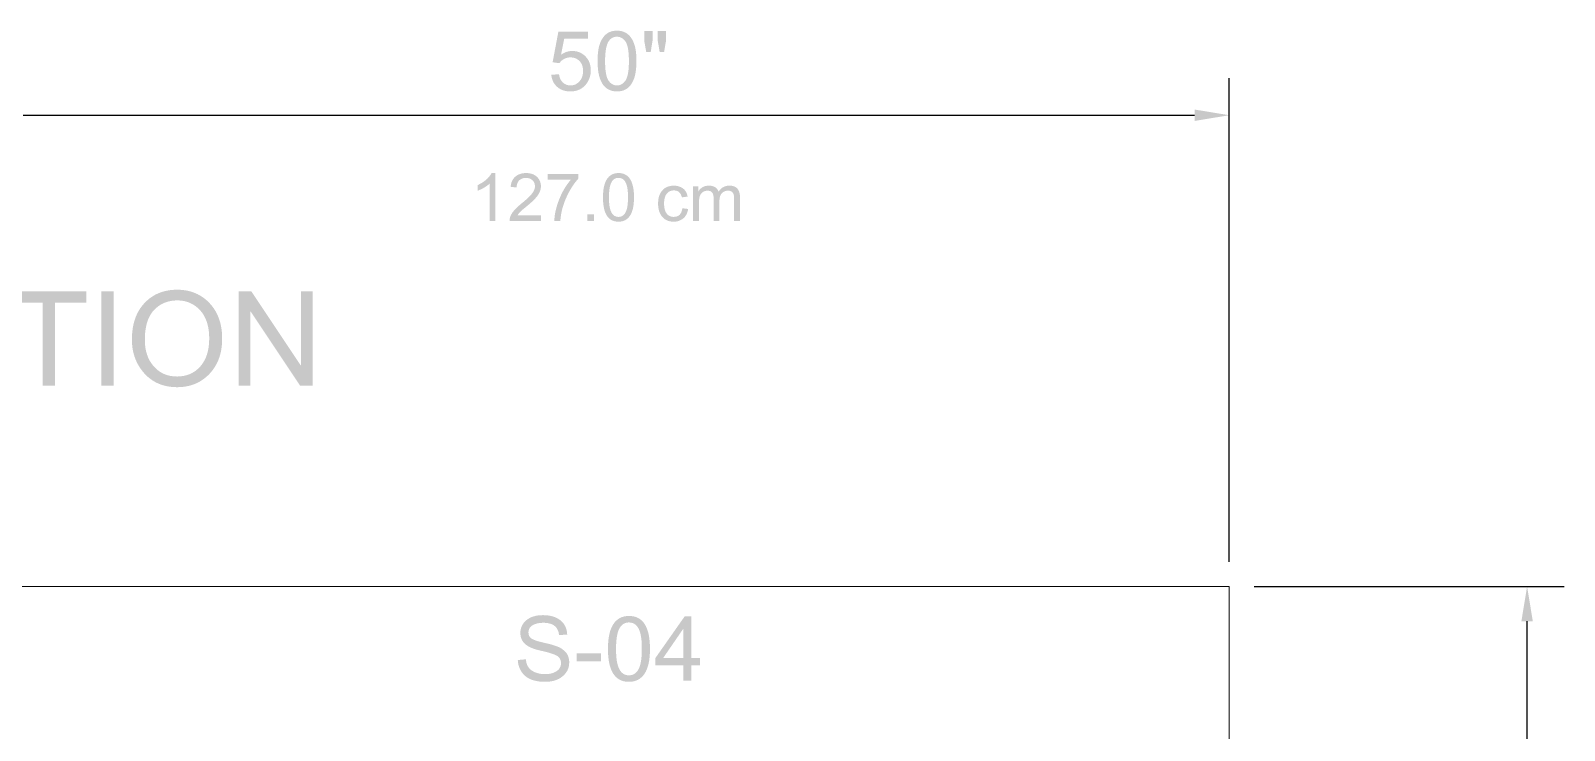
# Model space of a CAD drawing. Header units: inches. Extents: x 0 to 700, y 0 to 895.
# Drawn here: x 421.7 to 483.5, y 420.2 to 448.4 of the extents above; entities that cross this region are included whole.
import ezdxf

# ---------------------------------------------------------------- set-up
doc = ezdxf.new("R2010")
doc.units = ezdxf.units.IN
doc.header["$MEASUREMENT"] = 0
for name, color, linetype, lineweight in [('A-ANNO-TEXT', 7, 'Continuous', 13), ('A-DIMS-IMP', 7, 'Continuous', 13), ('A-DIMS-MET', 7, 'Continuous', 13), ('A-ELEV-LINE', 7, 'Continuous', 13)]:
    doc.layers.add(name, color=color, linetype=linetype, lineweight=lineweight)

msp = doc.modelspace()

# ---------------------------------------------------------------- hatches: boundary and pattern name
at = {"layer": 'A-ANNO-TEXT'}
h = msp.add_hatch(color=7, dxfattribs=at)
h.paths.add_polyline_path([(359.92, 434.1), (359.404, 434.1), (357.419, 437.083), (357.408, 437.083), (357.408, 434.1), (356.931, 434.1), (356.931, 437.9), (357.445, 437.9), (359.43, 434.917), (359.44, 434.917), (359.44, 437.9), (359.92, 437.9), (359.92, 434.1)])
h.paths.add_polyline_path([(362.416, 437.965), (362.515, 437.963), (362.611, 437.956), (362.705, 437.946), (362.797, 437.931), (362.887, 437.912), (362.974, 437.889), (363.059, 437.861), (363.142, 437.829), (363.222, 437.793), (363.301, 437.753), (363.377, 437.709), (363.45, 437.66), (363.522, 437.607), (363.591, 437.55), (363.658, 437.489), (363.723, 437.423), (363.784, 437.354), (363.842, 437.282), (363.895, 437.208), (363.945, 437.131), (363.99, 437.051), (364.032, 436.968), (364.07, 436.883), (364.104, 436.795), (364.133, 436.705), (364.159, 436.611), (364.181, 436.515), (364.199, 436.417), (364.213, 436.315), (364.223, 436.211), (364.229, 436.104), (364.231, 435.995), (364.229, 435.886), (364.223, 435.779), (364.213, 435.676), (364.199, 435.574), (364.181, 435.476), (364.159, 435.381), (364.133, 435.288), (364.103, 435.197), (364.069, 435.11), (364.031, 435.025), (363.989, 434.943), (363.943, 434.864), (363.894, 434.787), (363.84, 434.713), (363.782, 434.642), (363.72, 434.573), (363.655, 434.508), (363.588, 434.447), (363.519, 434.39), (363.447, 434.338), (363.373, 434.289), (363.297, 434.245), (363.219, 434.205), (363.139, 434.17), (363.056, 434.138), (362.971, 434.111), (362.884, 434.088), (362.795, 434.069), (362.704, 434.054), (362.61, 434.044), (362.514, 434.037), (362.416, 434.035), (362.315, 434.037), (362.216, 434.044), (362.119, 434.055), (362.025, 434.07), (361.934, 434.09), (361.845, 434.114), (361.759, 434.142), (361.675, 434.175), (361.593, 434.212), (361.515, 434.253), (361.438, 434.299), (361.364, 434.349), (361.293, 434.403), (361.224, 434.462), (361.158, 434.525), (361.094, 434.592), (361.034, 434.663), (360.977, 434.736), (360.924, 434.81), (360.875, 434.887), (360.83, 434.965), (360.789, 435.045), (360.752, 435.127), (360.719, 435.211), (360.69, 435.297), (360.664, 435.385), (360.643, 435.475), (360.625, 435.567), (360.612, 435.661), (360.602, 435.756), (360.596, 435.854), (360.594, 435.953), (360.596, 436.069), (360.602, 436.181), (360.612, 436.29), (360.626, 436.396), (360.643, 436.499), (360.665, 436.599), (360.691, 436.696), (360.721, 436.79), (360.754, 436.88), (360.792, 436.968), (360.833, 437.052), (360.879, 437.133), (360.928, 437.211), (360.982, 437.286), (361.039, 437.358), (361.101, 437.427), (361.165, 437.492), (361.232, 437.553), (361.301, 437.61), (361.373, 437.662), (361.447, 437.711), (361.523, 437.755), (361.602, 437.795), (361.683, 437.83), (361.766, 437.862), (361.852, 437.889), (361.94, 437.912), (362.031, 437.931), (362.124, 437.946), (362.219, 437.956), (362.316, 437.963), (362.416, 437.965)])
h.paths.add_polyline_path([(362.411, 434.465), (362.552, 434.472), (362.686, 434.491), (362.814, 434.522), (362.934, 434.567), (363.048, 434.623), (363.155, 434.693), (363.255, 434.775), (363.348, 434.87), (363.432, 434.976), (363.505, 435.092), (363.567, 435.218), (363.618, 435.353), (363.658, 435.499), (363.686, 435.654), (363.703, 435.82), (363.71, 435.995), (363.704, 436.175), (363.687, 436.344), (363.658, 436.503), (363.618, 436.651), (363.566, 436.788), (363.503, 436.914), (363.429, 437.03), (363.343, 437.135), (363.248, 437.229), (363.148, 437.31), (363.041, 437.379), (362.929, 437.435), (362.811, 437.478), (362.687, 437.51), (362.557, 437.528), (362.421, 437.535), (362.282, 437.528), (362.149, 437.51), (362.022, 437.479), (361.902, 437.437), (361.788, 437.382), (361.68, 437.314), (361.578, 437.235), (361.483, 437.143), (361.438, 437.093), (361.397, 437.039), (361.358, 436.982), (361.322, 436.921), (361.289, 436.858), (361.259, 436.791), (361.231, 436.721), (361.207, 436.647), (361.185, 436.571), (361.167, 436.491), (361.151, 436.408), (361.138, 436.321), (361.128, 436.232), (361.121, 436.139), (361.116, 436.042), (361.115, 435.943), (361.121, 435.782), (361.137, 435.628), (361.166, 435.483), (361.205, 435.345), (361.256, 435.215), (361.318, 435.094), (361.391, 434.98), (361.475, 434.874), (361.569, 434.778), (361.669, 434.695), (361.776, 434.625), (361.889, 434.568), (362.01, 434.523), (362.137, 434.491), (362.27, 434.472), (362.411, 434.465)])
h.paths.add_polyline_path([(368.248, 434.1), (367.616, 434.1), (367.547, 434.209), (367.481, 434.313), (367.418, 434.412), (367.359, 434.505), (367.303, 434.593), (367.251, 434.675), (367.202, 434.752), (367.156, 434.824), (367.113, 434.89), (367.074, 434.951), (367.039, 435.006), (367.006, 435.056), (366.977, 435.101), (366.952, 435.14), (366.93, 435.173), (366.911, 435.202), (366.841, 435.3), (366.77, 435.392), (366.697, 435.476), (366.622, 435.553), (366.547, 435.619), (366.475, 435.672), (366.405, 435.712), (366.337, 435.738), (366.265, 435.755), (366.181, 435.767), (366.088, 435.775), (365.983, 435.777), (365.402, 435.777), (365.402, 434.1), (364.899, 434.1), (364.899, 437.9), (366.582, 437.9), (366.747, 437.897), (366.899, 437.889), (367.036, 437.875), (367.16, 437.856), (367.273, 437.828), (367.379, 437.788), (367.478, 437.735), (367.569, 437.671), (367.652, 437.595), (367.725, 437.511), (367.788, 437.417), (367.84, 437.314), (367.882, 437.205), (367.911, 437.093), (367.929, 436.978), (367.935, 436.861), (367.93, 436.756), (367.918, 436.656), (367.896, 436.562), (367.867, 436.472), (367.828, 436.389), (367.782, 436.31), (367.726, 436.237), (367.663, 436.168), (367.591, 436.106), (367.511, 436.05), (367.423, 435.999), (367.328, 435.955), (367.225, 435.916), (367.114, 435.884), (366.996, 435.857), (366.869, 435.837), (366.869, 435.826), (366.964, 435.779), (367.057, 435.72), (367.149, 435.65), (367.239, 435.569), (367.327, 435.477), (367.415, 435.374), (367.5, 435.26), (367.585, 435.134), (368.248, 434.1)])
h.paths.add_polyline_path([(365.402, 436.228), (366.481, 436.228), (366.56, 436.229), (366.635, 436.232), (366.706, 436.236), (366.773, 436.242), (366.836, 436.25), (366.894, 436.259), (366.948, 436.271), (366.998, 436.284), (367.044, 436.299), (367.088, 436.318), (367.13, 436.34), (367.169, 436.366), (367.206, 436.395), (367.24, 436.426), (367.273, 436.462), (367.302, 436.5), (367.352, 436.583), (367.388, 436.671), (367.409, 436.763), (367.416, 436.861), (367.413, 436.924), (367.404, 436.985), (367.39, 437.044), (367.369, 437.1), (367.342, 437.154), (367.31, 437.206), (367.271, 437.255), (367.227, 437.301), (367.176, 437.344), (367.117, 437.381), (367.051, 437.412), (366.976, 437.437), (366.894, 437.457), (366.805, 437.471), (366.707, 437.48), (366.602, 437.483), (365.402, 437.483), (365.402, 436.228)])
h.paths.add_polyline_path([(371.434, 437.449), (370.177, 437.449), (370.177, 434.1), (369.671, 434.1), (369.671, 437.449), (368.425, 437.449), (368.425, 437.9), (371.434, 437.9), (371.434, 437.449)])
h.paths.add_polyline_path([(374.959, 434.1), (374.454, 434.1), (374.454, 435.889), (372.479, 435.889), (372.479, 434.1), (371.976, 434.1), (371.976, 437.9), (372.479, 437.9), (372.479, 436.34), (374.454, 436.34), (374.454, 437.9), (374.959, 437.9), (374.959, 434.1)])
h.paths.add_polyline_path([(377.852, 434.1), (377.347, 434.1), (377.347, 437.9), (377.852, 437.9), (377.852, 434.1)])
h.paths.add_polyline_path([(381.743, 434.1), (381.227, 434.1), (379.241, 437.083), (379.231, 437.083), (379.231, 434.1), (378.754, 434.1), (378.754, 437.9), (379.267, 437.9), (381.253, 434.917), (381.263, 434.917), (381.263, 437.9), (381.743, 437.9), (381.743, 434.1)])
h.paths.add_polyline_path([(385.294, 437.449), (384.037, 437.449), (384.037, 434.1), (383.531, 434.1), (383.531, 437.449), (382.285, 437.449), (382.285, 437.9), (385.294, 437.9), (385.294, 437.449)])
h.paths.add_polyline_path([(388.669, 434.1), (385.83, 434.1), (385.83, 437.9), (388.581, 437.9), (388.581, 437.449), (386.333, 437.449), (386.333, 436.288), (388.436, 436.288), (388.436, 435.837), (386.333, 435.837), (386.333, 434.551), (388.669, 434.551), (388.669, 434.1)])
h.paths.add_polyline_path([(392.725, 434.1), (392.093, 434.1), (392.024, 434.209), (391.958, 434.313), (391.895, 434.412), (391.836, 434.505), (391.78, 434.593), (391.728, 434.675), (391.679, 434.752), (391.633, 434.824), (391.59, 434.89), (391.551, 434.951), (391.516, 435.006), (391.484, 435.056), (391.455, 435.101), (391.429, 435.14), (391.407, 435.173), (391.388, 435.202), (391.318, 435.3), (391.247, 435.392), (391.174, 435.476), (391.099, 435.553), (391.024, 435.619), (390.952, 435.672), (390.882, 435.712), (390.814, 435.738), (390.742, 435.755), (390.659, 435.767), (390.565, 435.775), (390.46, 435.777), (389.879, 435.777), (389.879, 434.1), (389.376, 434.1), (389.376, 437.9), (391.059, 437.9), (391.224, 437.897), (391.376, 437.889), (391.513, 437.875), (391.637, 437.856), (391.75, 437.828), (391.856, 437.788), (391.955, 437.735), (392.046, 437.671), (392.129, 437.595), (392.202, 437.511), (392.265, 437.417), (392.317, 437.314), (392.359, 437.205), (392.388, 437.093), (392.406, 436.978), (392.412, 436.861), (392.408, 436.756), (392.395, 436.656), (392.374, 436.562), (392.344, 436.472), (392.305, 436.389), (392.259, 436.31), (392.203, 436.237), (392.14, 436.168), (392.068, 436.106), (391.988, 436.05), (391.901, 435.999), (391.805, 435.955), (391.702, 435.916), (391.591, 435.884), (391.473, 435.857), (391.346, 435.837), (391.346, 435.826), (391.441, 435.779), (391.534, 435.72), (391.626, 435.65), (391.716, 435.569), (391.805, 435.477), (391.892, 435.374), (391.978, 435.26), (392.062, 435.134), (392.725, 434.1)])
h.paths.add_polyline_path([(389.879, 436.228), (390.958, 436.228), (391.037, 436.229), (391.112, 436.232), (391.183, 436.236), (391.25, 436.242), (391.313, 436.25), (391.371, 436.259), (391.425, 436.271), (391.475, 436.284), (391.521, 436.299), (391.565, 436.318), (391.607, 436.34), (391.646, 436.366), (391.683, 436.395), (391.718, 436.426), (391.75, 436.462), (391.779, 436.5), (391.829, 436.583), (391.865, 436.671), (391.886, 436.763), (391.893, 436.861), (391.89, 436.924), (391.882, 436.985), (391.867, 437.044), (391.846, 437.1), (391.819, 437.154), (391.787, 437.206), (391.749, 437.255), (391.704, 437.301), (391.653, 437.344), (391.594, 437.381), (391.528, 437.412), (391.453, 437.437), (391.371, 437.457), (391.282, 437.471), (391.184, 437.48), (391.079, 437.483), (389.879, 437.483), (389.879, 436.228)])
h.paths.add_polyline_path([(393.778, 434.1), (393.272, 434.1), (393.272, 437.9), (393.778, 437.9), (393.778, 434.1)])
h.paths.add_polyline_path([(396.331, 437.965), (396.43, 437.963), (396.526, 437.956), (396.62, 437.946), (396.712, 437.931), (396.802, 437.912), (396.889, 437.889), (396.974, 437.861), (397.057, 437.829), (397.137, 437.793), (397.216, 437.753), (397.292, 437.709), (397.365, 437.66), (397.437, 437.607), (397.506, 437.55), (397.573, 437.489), (397.637, 437.423), (397.699, 437.354), (397.757, 437.282), (397.81, 437.208), (397.86, 437.131), (397.905, 437.051), (397.947, 436.968), (397.985, 436.883), (398.018, 436.795), (398.048, 436.705), (398.074, 436.611), (398.096, 436.515), (398.114, 436.417), (398.128, 436.315), (398.138, 436.211), (398.144, 436.104), (398.145, 435.995), (398.144, 435.886), (398.138, 435.779), (398.128, 435.676), (398.114, 435.574), (398.096, 435.476), (398.074, 435.381), (398.048, 435.288), (398.018, 435.197), (397.984, 435.11), (397.946, 435.025), (397.904, 434.943), (397.858, 434.864), (397.808, 434.787), (397.755, 434.713), (397.697, 434.642), (397.635, 434.573), (397.57, 434.508), (397.503, 434.447), (397.433, 434.39), (397.362, 434.338), (397.288, 434.289), (397.212, 434.245), (397.134, 434.205), (397.054, 434.17), (396.971, 434.138), (396.886, 434.111), (396.799, 434.088), (396.71, 434.069), (396.619, 434.054), (396.525, 434.044), (396.429, 434.037), (396.331, 434.035), (396.23, 434.037), (396.131, 434.044), (396.034, 434.055), (395.94, 434.07), (395.849, 434.09), (395.76, 434.114), (395.674, 434.142), (395.59, 434.175), (395.508, 434.212), (395.429, 434.253), (395.353, 434.299), (395.279, 434.349), (395.208, 434.403), (395.139, 434.462), (395.073, 434.525), (395.009, 434.592), (394.948, 434.663), (394.892, 434.736), (394.839, 434.81), (394.79, 434.887), (394.745, 434.965), (394.704, 435.045), (394.667, 435.127), (394.634, 435.211), (394.605, 435.297), (394.579, 435.385), (394.558, 435.475), (394.54, 435.567), (394.526, 435.661), (394.517, 435.756), (394.511, 435.854), (394.509, 435.953), (394.511, 436.069), (394.517, 436.181), (394.527, 436.29), (394.54, 436.396), (394.558, 436.499), (394.58, 436.599), (394.606, 436.696), (394.635, 436.79), (394.669, 436.88), (394.707, 436.968), (394.748, 437.052), (394.794, 437.133), (394.843, 437.211), (394.897, 437.286), (394.954, 437.358), (395.016, 437.427), (395.08, 437.492), (395.147, 437.553), (395.216, 437.61), (395.288, 437.662), (395.362, 437.711), (395.438, 437.755), (395.517, 437.795), (395.598, 437.83), (395.681, 437.862), (395.767, 437.889), (395.855, 437.912), (395.946, 437.931), (396.038, 437.946), (396.134, 437.956), (396.231, 437.963), (396.331, 437.965)])
h.paths.add_polyline_path([(396.326, 434.465), (396.467, 434.472), (396.601, 434.491), (396.729, 434.522), (396.849, 434.567), (396.963, 434.623), (397.07, 434.693), (397.17, 434.775), (397.263, 434.87), (397.347, 434.976), (397.42, 435.092), (397.482, 435.218), (397.533, 435.353), (397.572, 435.499), (397.601, 435.654), (397.618, 435.82), (397.624, 435.995), (397.619, 436.175), (397.602, 436.344), (397.573, 436.503), (397.533, 436.651), (397.481, 436.788), (397.418, 436.914), (397.344, 437.03), (397.258, 437.135), (397.163, 437.229), (397.063, 437.31), (396.956, 437.379), (396.844, 437.435), (396.726, 437.478), (396.602, 437.51), (396.472, 437.528), (396.336, 437.535), (396.197, 437.528), (396.064, 437.51), (395.937, 437.479), (395.817, 437.437), (395.702, 437.382), (395.595, 437.314), (395.493, 437.235), (395.398, 437.143), (395.353, 437.093), (395.312, 437.039), (395.273, 436.982), (395.237, 436.921), (395.204, 436.858), (395.174, 436.791), (395.146, 436.721), (395.122, 436.647), (395.1, 436.571), (395.082, 436.491), (395.066, 436.408), (395.053, 436.321), (395.043, 436.232), (395.036, 436.139), (395.031, 436.042), (395.03, 435.943), (395.035, 435.782), (395.052, 435.628), (395.08, 435.483), (395.12, 435.345), (395.171, 435.215), (395.232, 435.094), (395.306, 434.98), (395.39, 434.874), (395.484, 434.778), (395.584, 434.695), (395.691, 434.625), (395.804, 434.568), (395.925, 434.523), (396.052, 434.491), (396.185, 434.472), (396.326, 434.465)])
h.paths.add_polyline_path([(402.163, 434.1), (401.531, 434.1), (401.461, 434.209), (401.396, 434.313), (401.333, 434.412), (401.274, 434.505), (401.218, 434.593), (401.166, 434.675), (401.116, 434.752), (401.071, 434.824), (401.028, 434.89), (400.989, 434.951), (400.954, 435.006), (400.921, 435.056), (400.892, 435.101), (400.867, 435.14), (400.845, 435.173), (400.826, 435.202), (400.756, 435.3), (400.685, 435.392), (400.612, 435.476), (400.537, 435.553), (400.462, 435.619), (400.39, 435.672), (400.319, 435.712), (400.252, 435.738), (400.179, 435.755), (400.096, 435.767), (400.002, 435.775), (399.898, 435.777), (399.317, 435.777), (399.317, 434.1), (398.814, 434.1), (398.814, 437.9), (400.497, 437.9), (400.662, 437.897), (400.813, 437.889), (400.951, 437.875), (401.075, 437.856), (401.188, 437.828), (401.294, 437.788), (401.392, 437.735), (401.484, 437.671), (401.567, 437.595), (401.64, 437.511), (401.703, 437.417), (401.755, 437.314), (401.796, 437.205), (401.826, 437.093), (401.844, 436.978), (401.85, 436.861), (401.845, 436.756), (401.833, 436.656), (401.811, 436.562), (401.782, 436.472), (401.743, 436.389), (401.696, 436.31), (401.641, 436.237), (401.577, 436.168), (401.505, 436.106), (401.426, 436.05), (401.338, 435.999), (401.243, 435.955), (401.14, 435.916), (401.029, 435.884), (400.911, 435.857), (400.784, 435.837), (400.784, 435.826), (400.879, 435.779), (400.972, 435.72), (401.063, 435.65), (401.154, 435.569), (401.242, 435.477), (401.33, 435.374), (401.415, 435.26), (401.5, 435.134), (402.163, 434.1)])
h.paths.add_polyline_path([(399.317, 436.228), (400.395, 436.228), (400.475, 436.229), (400.55, 436.232), (400.621, 436.236), (400.688, 436.242), (400.751, 436.25), (400.809, 436.259), (400.863, 436.271), (400.913, 436.284), (400.959, 436.299), (401.003, 436.318), (401.045, 436.34), (401.084, 436.366), (401.121, 436.395), (401.155, 436.426), (401.187, 436.462), (401.217, 436.5), (401.267, 436.583), (401.303, 436.671), (401.324, 436.763), (401.331, 436.861), (401.328, 436.924), (401.319, 436.985), (401.305, 437.044), (401.284, 437.1), (401.257, 437.154), (401.225, 437.206), (401.186, 437.255), (401.142, 437.301), (401.091, 437.344), (401.032, 437.381), (400.965, 437.412), (400.891, 437.437), (400.809, 437.457), (400.72, 437.471), (400.622, 437.48), (400.517, 437.483), (399.317, 437.483), (399.317, 436.228)])
h.paths.add_polyline_path([(406.956, 434.1), (404.118, 434.1), (404.118, 437.9), (406.868, 437.9), (406.868, 437.449), (404.621, 437.449), (404.621, 436.288), (406.723, 436.288), (406.723, 435.837), (404.621, 435.837), (404.621, 434.551), (406.956, 434.551), (406.956, 434.1)])
h.paths.add_polyline_path([(410.015, 434.1), (407.638, 434.1), (407.638, 437.9), (408.141, 437.9), (408.141, 434.551), (410.015, 434.551), (410.015, 434.1)])
h.paths.add_polyline_path([(413.449, 434.1), (410.611, 434.1), (410.611, 437.9), (413.361, 437.9), (413.361, 437.449), (411.114, 437.449), (411.114, 436.288), (413.216, 436.288), (413.216, 435.837), (411.114, 435.837), (411.114, 434.551), (413.449, 434.551), (413.449, 434.1)])
h.paths.add_polyline_path([(417.236, 437.9), (415.748, 434.1), (415.235, 434.1), (413.763, 437.9), (414.305, 437.9), (415.292, 435.139), (415.346, 435.002), (415.397, 434.852), (415.445, 434.692), (415.489, 434.52), (415.5, 434.52), (415.541, 434.672), (415.588, 434.826), (415.639, 434.982), (415.697, 435.139), (416.726, 437.9), (417.236, 437.9)])
h.paths.add_polyline_path([(420.818, 434.1), (420.251, 434.1), (419.805, 435.256), (418.219, 435.256), (417.799, 434.1), (417.267, 434.1), (418.727, 437.9), (419.268, 437.9), (420.818, 434.1)])
h.paths.add_polyline_path([(419.652, 435.655), (419.595, 435.805), (419.542, 435.947), (419.491, 436.08), (419.444, 436.206), (419.4, 436.322), (419.359, 436.431), (419.322, 436.531), (419.287, 436.622), (419.256, 436.706), (419.228, 436.781), (419.203, 436.848), (419.181, 436.906), (419.163, 436.956), (419.147, 436.998), (419.135, 437.031), (419.126, 437.056), (419.095, 437.147), (419.063, 437.252), (419.029, 437.37), (418.994, 437.503), (418.981, 437.503), (418.941, 437.315), (418.896, 437.134), (418.844, 436.96), (418.786, 436.793), (418.361, 435.655), (419.652, 435.655)])
h.paths.add_polyline_path([(423.939, 437.449), (422.682, 437.449), (422.682, 434.1), (422.177, 434.1), (422.177, 437.449), (420.93, 437.449), (420.93, 437.9), (423.939, 437.9), (423.939, 437.449)])
h.paths.add_polyline_path([(425.049, 434.1), (424.543, 434.1), (424.543, 437.9), (425.049, 437.9), (425.049, 434.1)])
h.paths.add_polyline_path([(427.602, 437.965), (427.701, 437.963), (427.797, 437.956), (427.891, 437.946), (427.983, 437.931), (428.073, 437.912), (428.16, 437.889), (428.245, 437.861), (428.328, 437.829), (428.408, 437.793), (428.487, 437.753), (428.563, 437.709), (428.636, 437.66), (428.708, 437.607), (428.777, 437.55), (428.844, 437.489), (428.908, 437.423), (428.97, 437.354), (429.027, 437.282), (429.081, 437.208), (429.131, 437.131), (429.176, 437.051), (429.218, 436.968), (429.256, 436.883), (429.289, 436.795), (429.319, 436.705), (429.345, 436.611), (429.367, 436.515), (429.385, 436.417), (429.399, 436.315), (429.409, 436.211), (429.414, 436.104), (429.416, 435.995), (429.414, 435.886), (429.408, 435.779), (429.398, 435.676), (429.385, 435.574), (429.367, 435.476), (429.345, 435.381), (429.319, 435.288), (429.289, 435.197), (429.255, 435.11), (429.217, 435.025), (429.175, 434.943), (429.129, 434.864), (429.079, 434.787), (429.025, 434.713), (428.968, 434.642), (428.906, 434.573), (428.841, 434.508), (428.774, 434.447), (428.704, 434.39), (428.633, 434.338), (428.559, 434.289), (428.483, 434.245), (428.405, 434.205), (428.325, 434.17), (428.242, 434.138), (428.157, 434.111), (428.07, 434.088), (427.981, 434.069), (427.889, 434.054), (427.796, 434.044), (427.7, 434.037), (427.602, 434.035), (427.501, 434.037), (427.402, 434.044), (427.305, 434.055), (427.211, 434.07), (427.12, 434.09), (427.031, 434.114), (426.945, 434.142), (426.861, 434.175), (426.779, 434.212), (426.7, 434.253), (426.624, 434.299), (426.55, 434.349), (426.479, 434.403), (426.41, 434.462), (426.344, 434.525), (426.28, 434.592), (426.219, 434.663), (426.163, 434.736), (426.11, 434.81), (426.061, 434.887), (426.016, 434.965), (425.975, 435.045), (425.938, 435.127), (425.905, 435.211), (425.875, 435.297), (425.85, 435.385), (425.829, 435.475), (425.811, 435.567), (425.797, 435.661), (425.788, 435.756), (425.782, 435.854), (425.78, 435.953), (425.782, 436.069), (425.788, 436.181), (425.798, 436.29), (425.811, 436.396), (425.829, 436.499), (425.851, 436.599), (425.877, 436.696), (425.906, 436.79), (425.94, 436.88), (425.978, 436.968), (426.019, 437.052), (426.065, 437.133), (426.114, 437.211), (426.168, 437.286), (426.225, 437.358), (426.286, 437.427), (426.351, 437.492), (426.418, 437.553), (426.487, 437.61), (426.559, 437.662), (426.633, 437.711), (426.709, 437.755), (426.788, 437.795), (426.869, 437.83), (426.952, 437.862), (427.038, 437.889), (427.126, 437.912), (427.216, 437.931), (427.309, 437.946), (427.405, 437.956), (427.502, 437.963), (427.602, 437.965)])
h.paths.add_polyline_path([(427.597, 434.465), (427.738, 434.472), (427.872, 434.491), (428, 434.522), (428.12, 434.567), (428.234, 434.623), (428.341, 434.693), (428.441, 434.775), (428.534, 434.87), (428.618, 434.976), (428.691, 435.092), (428.753, 435.218), (428.804, 435.353), (428.843, 435.499), (428.872, 435.654), (428.889, 435.82), (428.895, 435.995), (428.89, 436.175), (428.873, 436.344), (428.844, 436.503), (428.804, 436.651), (428.752, 436.788), (428.689, 436.914), (428.615, 437.03), (428.529, 437.135), (428.434, 437.229), (428.334, 437.31), (428.227, 437.379), (428.115, 437.435), (427.997, 437.478), (427.873, 437.51), (427.743, 437.528), (427.607, 437.535), (427.468, 437.528), (427.335, 437.51), (427.208, 437.479), (427.087, 437.437), (426.973, 437.382), (426.866, 437.314), (426.764, 437.235), (426.669, 437.143), (426.624, 437.093), (426.583, 437.039), (426.544, 436.982), (426.508, 436.921), (426.475, 436.858), (426.445, 436.791), (426.417, 436.721), (426.393, 436.647), (426.371, 436.571), (426.353, 436.491), (426.337, 436.408), (426.324, 436.321), (426.314, 436.232), (426.307, 436.139), (426.302, 436.042), (426.301, 435.943), (426.306, 435.782), (426.323, 435.628), (426.351, 435.483), (426.391, 435.345), (426.441, 435.215), (426.503, 435.094), (426.577, 434.98), (426.661, 434.874), (426.754, 434.778), (426.855, 434.695), (426.962, 434.625), (427.075, 434.568), (427.195, 434.523), (427.323, 434.491), (427.456, 434.472), (427.597, 434.465)])
h.paths.add_polyline_path([(433.069, 434.1), (432.553, 434.1), (430.567, 437.083), (430.557, 437.083), (430.557, 434.1), (430.08, 434.1), (430.08, 437.9), (430.593, 437.9), (432.579, 434.917), (432.589, 434.917), (432.589, 437.9), (433.069, 437.9), (433.069, 434.1)])
h = msp.add_hatch(color=7, dxfattribs=at)
h.paths.add_polyline_path([(442.99, 424.037), (442.982, 424.098), (442.971, 424.154), (442.955, 424.206), (442.934, 424.255), (442.91, 424.3), (442.881, 424.34), (442.848, 424.378), (442.811, 424.411), (442.769, 424.44), (442.723, 424.465), (442.673, 424.487), (442.619, 424.504), (442.56, 424.518), (442.497, 424.528), (442.43, 424.534), (442.358, 424.536), (442.293, 424.534), (442.232, 424.53), (442.173, 424.522), (442.117, 424.511), (442.065, 424.497), (442.015, 424.48), (441.969, 424.46), (441.926, 424.436), (441.887, 424.41), (441.853, 424.381), (441.824, 424.349), (441.801, 424.314), (441.782, 424.277), (441.769, 424.237), (441.761, 424.193), (441.759, 424.147), (441.761, 424.107), (441.767, 424.068), (441.777, 424.033), (441.791, 424), (441.809, 423.97), (441.831, 423.943), (441.857, 423.918), (441.887, 423.896), (441.923, 423.876), (441.966, 423.855), (442.017, 423.835), (442.075, 423.814), (442.14, 423.794), (442.213, 423.773), (442.292, 423.753), (442.38, 423.732), (442.534, 423.697), (442.673, 423.661), (442.797, 423.624), (442.906, 423.587), (443.005, 423.545), (443.096, 423.492), (443.179, 423.429), (443.256, 423.355), (443.29, 423.315), (443.319, 423.27), (443.344, 423.223), (443.365, 423.172), (443.381, 423.117), (443.392, 423.06), (443.399, 422.999), (443.401, 422.934), (443.397, 422.852), (443.384, 422.774), (443.364, 422.699), (443.334, 422.627), (443.297, 422.56), (443.251, 422.495), (443.197, 422.435), (443.134, 422.377), (443.065, 422.325), (442.991, 422.28), (442.911, 422.242), (442.827, 422.211), (442.737, 422.187), (442.643, 422.17), (442.543, 422.159), (442.438, 422.156), (442.305, 422.159), (442.181, 422.171), (442.066, 422.19), (441.959, 422.217), (441.861, 422.251), (441.771, 422.293), (441.69, 422.343), (441.618, 422.4), (441.554, 422.464), (441.498, 422.532), (441.45, 422.604), (441.41, 422.682), (441.378, 422.763), (441.354, 422.849), (441.338, 422.94), (441.33, 423.035), (441.656, 423.064), (441.665, 422.988), (441.68, 422.918), (441.701, 422.853), (441.728, 422.794), (441.761, 422.74), (441.8, 422.691), (441.846, 422.647), (441.897, 422.609), (441.953, 422.575), (442.012, 422.546), (442.074, 422.522), (442.138, 422.502), (442.205, 422.486), (442.275, 422.475), (442.348, 422.468), (442.424, 422.466), (442.494, 422.468), (442.562, 422.473), (442.625, 422.483), (442.685, 422.496), (442.742, 422.512), (442.795, 422.533), (442.845, 422.557), (442.891, 422.585), (442.933, 422.616), (442.969, 422.65), (443, 422.686), (443.025, 422.725), (443.044, 422.767), (443.058, 422.811), (443.067, 422.858), (443.07, 422.908), (443.067, 422.959), (443.058, 423.007), (443.043, 423.051), (443.023, 423.092), (442.997, 423.129), (442.965, 423.162), (442.927, 423.192), (442.883, 423.218), (442.833, 423.242), (442.774, 423.267), (442.708, 423.291), (442.634, 423.315), (442.552, 423.339), (442.462, 423.363), (442.364, 423.387), (442.258, 423.41), (442.152, 423.435), (442.054, 423.463), (441.963, 423.492), (441.881, 423.525), (441.805, 423.559), (441.738, 423.596), (441.678, 423.636), (441.626, 423.677), (441.581, 423.722), (441.541, 423.77), (441.508, 423.821), (441.481, 423.875), (441.46, 423.933), (441.445, 423.993), (441.436, 424.057), (441.433, 424.124), (441.436, 424.201), (441.448, 424.274), (441.467, 424.343), (441.494, 424.409), (441.528, 424.472), (441.57, 424.532), (441.62, 424.588), (441.677, 424.64), (441.741, 424.688), (441.811, 424.73), (441.886, 424.765), (441.966, 424.793), (442.052, 424.816), (442.144, 424.832), (442.241, 424.841), (442.344, 424.844), (442.45, 424.841), (442.55, 424.832), (442.645, 424.816), (442.735, 424.794), (442.819, 424.765), (442.898, 424.73), (442.972, 424.689), (443.04, 424.641), (443.102, 424.588), (443.156, 424.529), (443.203, 424.465), (443.242, 424.395), (443.273, 424.321), (443.296, 424.24), (443.312, 424.155), (443.32, 424.064), (442.99, 424.037)])
h.paths.add_polyline_path([(444.682, 422.98), (443.706, 422.98), (443.706, 423.301), (444.682, 423.301), (444.682, 422.98)])
h.paths.add_polyline_path([(445.808, 424.812), (445.911, 424.807), (446.007, 424.792), (446.096, 424.766), (446.179, 424.729), (446.255, 424.683), (446.324, 424.625), (446.387, 424.558), (446.444, 424.48), (446.493, 424.392), (446.536, 424.293), (446.573, 424.184), (446.603, 424.064), (446.626, 423.934), (446.642, 423.794), (446.652, 423.643), (446.656, 423.482), (446.652, 423.32), (446.642, 423.168), (446.625, 423.027), (446.601, 422.896), (446.57, 422.777), (446.532, 422.668), (446.488, 422.57), (446.437, 422.483), (446.379, 422.406), (446.315, 422.34), (446.245, 422.283), (446.17, 422.237), (446.088, 422.202), (446.001, 422.176), (445.907, 422.161), (445.808, 422.156), (445.705, 422.161), (445.61, 422.176), (445.52, 422.202), (445.438, 422.239), (445.362, 422.285), (445.292, 422.342), (445.23, 422.41), (445.173, 422.487), (445.124, 422.575), (445.081, 422.674), (445.044, 422.783), (445.015, 422.902), (444.992, 423.031), (444.975, 423.171), (444.965, 423.322), (444.962, 423.482), (444.965, 423.645), (444.976, 423.797), (444.993, 423.938), (445.017, 424.069), (445.047, 424.188), (445.085, 424.297), (445.13, 424.396), (445.181, 424.483), (445.239, 424.561), (445.302, 424.627), (445.372, 424.684), (445.447, 424.73), (445.528, 424.766), (445.616, 424.792), (445.709, 424.807), (445.808, 424.812)])
h.paths.add_polyline_path([(445.808, 422.418), (445.87, 422.422), (445.929, 422.434), (445.983, 422.453), (446.034, 422.48), (446.08, 422.515), (446.123, 422.558), (446.161, 422.609), (446.196, 422.667), (446.227, 422.735), (446.254, 422.812), (446.276, 422.899), (446.295, 422.996), (446.309, 423.102), (446.319, 423.219), (446.325, 423.346), (446.327, 423.482), (446.327, 423.578), (446.324, 423.669), (446.319, 423.754), (446.313, 423.834), (446.305, 423.909), (446.295, 423.979), (446.283, 424.043), (446.27, 424.102), (446.255, 424.157), (446.237, 424.208), (446.218, 424.255), (446.198, 424.299), (446.175, 424.34), (446.15, 424.376), (446.124, 424.41), (446.096, 424.439), (446.034, 424.488), (445.965, 424.522), (445.888, 424.543), (445.804, 424.55), (445.742, 424.546), (445.684, 424.534), (445.629, 424.514), (445.579, 424.487), (445.533, 424.451), (445.49, 424.407), (445.452, 424.356), (445.418, 424.296), (445.387, 424.228), (445.361, 424.15), (445.339, 424.063), (445.321, 423.966), (445.306, 423.859), (445.296, 423.743), (445.29, 423.618), (445.288, 423.482), (445.289, 423.388), (445.292, 423.298), (445.296, 423.214), (445.303, 423.134), (445.311, 423.06), (445.321, 422.99), (445.333, 422.926), (445.347, 422.867), (445.362, 422.812), (445.38, 422.761), (445.399, 422.713), (445.419, 422.669), (445.442, 422.628), (445.466, 422.592), (445.493, 422.559), (445.521, 422.529), (445.582, 422.48), (445.65, 422.446), (445.725, 422.425), (445.808, 422.418)])
h.paths.add_polyline_path([(448.67, 422.821), (448.319, 422.821), (448.319, 422.2), (448, 422.2), (448, 422.821), (446.874, 422.821), (446.874, 423.115), (448.057, 424.8), (448.319, 424.8), (448.319, 423.115), (448.67, 423.115), (448.67, 422.821)])
h.paths.add_polyline_path([(448, 423.115), (448, 424.289), (447.993, 424.289), (447.186, 423.115), (448, 423.115)])
at = {"layer": 'A-DIMS-IMP'}
h = msp.add_hatch(color=7, dxfattribs=at)
h.paths.add_polyline_path([(442.679, 446.629), (442.989, 446.655), (442.999, 446.6), (443.012, 446.549), (443.027, 446.501), (443.046, 446.457), (443.067, 446.416), (443.091, 446.379), (443.119, 446.345), (443.148, 446.315), (443.214, 446.265), (443.287, 446.23), (443.365, 446.208), (443.45, 446.201), (443.503, 446.204), (443.553, 446.211), (443.601, 446.224), (443.647, 446.241), (443.691, 446.264), (443.733, 446.292), (443.773, 446.324), (443.811, 446.362), (443.845, 446.404), (443.875, 446.449), (443.9, 446.497), (443.921, 446.548), (443.937, 446.603), (443.949, 446.661), (443.956, 446.723), (443.958, 446.787), (443.956, 446.849), (443.949, 446.907), (443.938, 446.962), (443.923, 447.013), (443.903, 447.061), (443.878, 447.106), (443.85, 447.147), (443.816, 447.185), (443.78, 447.219), (443.74, 447.249), (443.698, 447.274), (443.653, 447.295), (443.605, 447.31), (443.555, 447.322), (443.501, 447.329), (443.446, 447.331), (443.376, 447.327), (443.31, 447.315), (443.248, 447.295), (443.189, 447.266), (443.134, 447.232), (443.086, 447.192), (443.044, 447.148), (443.008, 447.098), (442.732, 447.135), (442.964, 448.367), (444.158, 448.367), (444.158, 448.086), (443.2, 448.086), (443.071, 447.441), (443.125, 447.476), (443.18, 447.507), (443.236, 447.532), (443.292, 447.554), (443.349, 447.57), (443.407, 447.582), (443.465, 447.589), (443.524, 447.591), (443.601, 447.588), (443.675, 447.578), (443.746, 447.561), (443.814, 447.537), (443.879, 447.506), (443.94, 447.469), (443.999, 447.425), (444.055, 447.374), (444.105, 447.317), (444.149, 447.257), (444.186, 447.193), (444.217, 447.125), (444.24, 447.053), (444.257, 446.977), (444.267, 446.897), (444.271, 446.814), (444.268, 446.734), (444.259, 446.656), (444.244, 446.582), (444.223, 446.51), (444.196, 446.441), (444.164, 446.375), (444.125, 446.311), (444.081, 446.25), (444.02, 446.182), (443.955, 446.123), (443.884, 446.073), (443.808, 446.032), (443.726, 446), (443.64, 445.977), (443.548, 445.964), (443.45, 445.959), (443.371, 445.962), (443.294, 445.971), (443.222, 445.985), (443.153, 446.005), (443.088, 446.031), (443.027, 446.062), (442.97, 446.099), (442.916, 446.142), (442.867, 446.19), (442.824, 446.242), (442.786, 446.297), (442.753, 446.356), (442.726, 446.418), (442.705, 446.485), (442.69, 446.555), (442.679, 446.629)])
h.paths.add_polyline_path([(444.544, 447.184), (444.545, 447.287), (444.55, 447.386), (444.556, 447.479), (444.566, 447.568), (444.578, 447.651), (444.593, 447.729), (444.611, 447.801), (444.632, 447.869), (444.655, 447.932), (444.681, 447.991), (444.709, 448.047), (444.741, 448.099), (444.774, 448.147), (444.811, 448.191), (444.85, 448.232), (444.892, 448.269), (444.937, 448.302), (444.984, 448.331), (445.034, 448.355), (445.087, 448.375), (445.143, 448.39), (445.201, 448.401), (445.263, 448.408), (445.327, 448.41), (445.42, 448.405), (445.508, 448.39), (445.59, 448.366), (445.665, 448.332), (445.735, 448.289), (445.798, 448.237), (445.855, 448.177), (445.906, 448.108), (445.951, 448.031), (445.991, 447.945), (446.026, 447.852), (446.055, 447.751), (446.068, 447.696), (446.079, 447.637), (446.088, 447.573), (446.096, 447.504), (446.102, 447.431), (446.106, 447.353), (446.108, 447.271), (446.109, 447.184), (446.108, 447.081), (446.104, 446.983), (446.097, 446.89), (446.087, 446.802), (446.075, 446.719), (446.06, 446.642), (446.043, 446.569), (446.022, 446.502), (445.999, 446.439), (445.974, 446.379), (445.945, 446.324), (445.914, 446.272), (445.88, 446.223), (445.844, 446.179), (445.805, 446.138), (445.763, 446.101), (445.718, 446.067), (445.671, 446.039), (445.621, 446.014), (445.567, 445.994), (445.512, 445.979), (445.453, 445.968), (445.391, 445.961), (445.327, 445.959), (445.242, 445.963), (445.162, 445.975), (445.087, 445.994), (445.017, 446.021), (444.951, 446.056), (444.89, 446.099), (444.833, 446.15), (444.781, 446.208), (444.726, 446.289), (444.678, 446.381), (444.637, 446.486), (444.603, 446.602), (444.577, 446.729), (444.559, 446.869), (444.548, 447.02), (444.544, 447.184)])
h.paths.add_polyline_path([(444.847, 447.184), (444.849, 447.042), (444.856, 446.913), (444.866, 446.796), (444.882, 446.691), (444.901, 446.599), (444.925, 446.52), (444.953, 446.452), (444.985, 446.397), (445.021, 446.351), (445.058, 446.311), (445.098, 446.278), (445.14, 446.25), (445.183, 446.229), (445.229, 446.214), (445.277, 446.204), (445.327, 446.201), (445.376, 446.204), (445.424, 446.214), (445.47, 446.229), (445.513, 446.25), (445.555, 446.278), (445.595, 446.312), (445.632, 446.352), (445.668, 446.398), (445.7, 446.453), (445.728, 446.521), (445.752, 446.6), (445.772, 446.692), (445.787, 446.797), (445.798, 446.914), (445.804, 447.042), (445.806, 447.184), (445.804, 447.326), (445.798, 447.455), (445.787, 447.572), (445.772, 447.677), (445.752, 447.769), (445.728, 447.849), (445.7, 447.916), (445.668, 447.971), (445.632, 448.017), (445.595, 448.056), (445.555, 448.09), (445.513, 448.117), (445.468, 448.138), (445.422, 448.154), (445.374, 448.163), (445.323, 448.166), (445.274, 448.163), (445.227, 448.155), (445.183, 448.142), (445.141, 448.123), (445.102, 448.099), (445.065, 448.069), (445.031, 448.034), (444.999, 447.994), (444.963, 447.933), (444.933, 447.861), (444.906, 447.777), (444.885, 447.682), (444.868, 447.575), (444.856, 447.456), (444.849, 447.326), (444.847, 447.184)])
h.paths.add_polyline_path([(446.505, 447.55), (446.423, 448.007), (446.423, 448.4), (446.759, 448.4), (446.759, 448.007), (446.685, 447.55), (446.505, 447.55)])
h.paths.add_polyline_path([(447.047, 447.55), (446.967, 448.007), (446.967, 448.4), (447.303, 448.4), (447.303, 448.007), (447.224, 447.55), (447.047, 447.55)])
at = {"layer": 'A-DIMS-MET'}
h = msp.add_hatch(color=7, dxfattribs=at)
h.paths.add_polyline_path([(440.427, 440.74), (440.191, 440.74), (440.191, 442.242), (440.145, 442.201), (440.095, 442.162), (440.041, 442.124), (439.984, 442.087), (439.923, 442.053), (439.859, 442.019), (439.79, 441.988), (439.718, 441.958), (439.718, 442.186), (439.816, 442.236), (439.905, 442.289), (439.987, 442.345), (440.061, 442.404), (440.126, 442.466), (440.183, 442.531), (440.232, 442.599), (440.273, 442.669), (440.427, 442.669), (440.427, 440.74)])
h.paths.add_polyline_path([(442.267, 440.74), (440.995, 440.74), (441.002, 440.821), (441.023, 440.903), (441.059, 440.986), (441.108, 441.069), (441.14, 441.112), (441.177, 441.157), (441.221, 441.205), (441.271, 441.256), (441.327, 441.309), (441.389, 441.365), (441.457, 441.424), (441.532, 441.485), (441.624, 441.562), (441.712, 441.641), (441.794, 441.722), (441.871, 441.804), (441.906, 441.846), (441.936, 441.888), (441.962, 441.93), (441.983, 441.972), (441.999, 442.014), (442.011, 442.056), (442.018, 442.098), (442.02, 442.14), (442.014, 442.21), (441.995, 442.273), (441.963, 442.33), (441.918, 442.38), (441.863, 442.422), (441.801, 442.452), (441.733, 442.469), (441.658, 442.475), (441.582, 442.469), (441.512, 442.451), (441.449, 442.42), (441.392, 442.378), (441.367, 442.352), (441.345, 442.323), (441.326, 442.291), (441.311, 442.256), (441.299, 442.218), (441.29, 442.177), (441.285, 442.133), (441.283, 442.086), (441.041, 442.114), (441.049, 442.179), (441.061, 442.241), (441.078, 442.298), (441.1, 442.352), (441.126, 442.401), (441.157, 442.447), (441.193, 442.489), (441.233, 442.526), (441.277, 442.56), (441.323, 442.589), (441.373, 442.613), (441.425, 442.633), (441.48, 442.649), (441.538, 442.66), (441.599, 442.667), (441.663, 442.669), (441.732, 442.667), (441.797, 442.659), (441.858, 442.647), (441.915, 442.63), (441.968, 442.608), (442.017, 442.581), (442.062, 442.549), (442.104, 442.513), (442.141, 442.473), (442.173, 442.43), (442.2, 442.386), (442.222, 442.34), (442.239, 442.292), (442.252, 442.241), (442.259, 442.189), (442.261, 442.135), (442.259, 442.089), (442.253, 442.042), (442.243, 441.996), (442.228, 441.949), (442.21, 441.902), (442.187, 441.855), (442.16, 441.808), (442.129, 441.761), (442.091, 441.712), (442.046, 441.658), (441.992, 441.601), (441.93, 441.54), (441.859, 441.474), (441.781, 441.405), (441.694, 441.332), (441.599, 441.255), (441.549, 441.214), (441.503, 441.174), (441.462, 441.136), (441.426, 441.1), (441.393, 441.065), (441.365, 441.031), (441.342, 440.999), (441.322, 440.968), (442.267, 440.968), (442.267, 440.74)])
h.paths.add_polyline_path([(443.775, 442.452), (443.706, 442.372), (443.639, 442.287), (443.574, 442.198), (443.512, 442.105), (443.452, 442.006), (443.394, 441.904), (443.339, 441.796), (443.286, 441.684), (443.237, 441.57), (443.193, 441.454), (443.154, 441.337), (443.121, 441.22), (443.093, 441.101), (443.071, 440.982), (443.054, 440.861), (443.042, 440.74), (442.801, 440.74), (442.806, 440.839), (442.817, 440.941), (442.832, 441.044), (442.854, 441.151), (442.881, 441.259), (442.913, 441.37), (442.951, 441.484), (442.994, 441.6), (443.042, 441.715), (443.093, 441.826), (443.148, 441.933), (443.206, 442.035), (443.267, 442.134), (443.332, 442.229), (443.4, 442.319), (443.472, 442.406), (442.533, 442.406), (442.533, 442.634), (443.775, 442.634), (443.775, 442.452)])
h.paths.add_polyline_path([(444.403, 440.74), (444.134, 440.74), (444.134, 441.008), (444.403, 441.008), (444.403, 440.74)])
h.paths.add_polyline_path([(445.386, 442.669), (445.462, 442.665), (445.533, 442.654), (445.599, 442.635), (445.66, 442.608), (445.716, 442.573), (445.768, 442.531), (445.814, 442.481), (445.856, 442.424), (445.893, 442.358), (445.924, 442.285), (445.951, 442.205), (445.973, 442.117), (445.99, 442.021), (446.003, 441.917), (446.01, 441.806), (446.012, 441.687), (446.01, 441.567), (446.002, 441.455), (445.99, 441.35), (445.972, 441.254), (445.949, 441.166), (445.921, 441.086), (445.889, 441.013), (445.851, 440.949), (445.808, 440.892), (445.761, 440.843), (445.71, 440.802), (445.654, 440.768), (445.593, 440.741), (445.529, 440.722), (445.46, 440.711), (445.386, 440.707), (445.311, 440.711), (445.24, 440.723), (445.174, 440.742), (445.113, 440.768), (445.057, 440.803), (445.006, 440.845), (444.959, 440.895), (444.918, 440.952), (444.881, 441.017), (444.849, 441.09), (444.823, 441.17), (444.801, 441.258), (444.784, 441.354), (444.771, 441.457), (444.764, 441.568), (444.762, 441.687), (444.764, 441.807), (444.772, 441.919), (444.784, 442.024), (444.802, 442.12), (444.825, 442.208), (444.853, 442.289), (444.885, 442.362), (444.923, 442.426), (444.966, 442.483), (445.013, 442.533), (445.064, 442.574), (445.12, 442.608), (445.18, 442.635), (445.244, 442.654), (445.313, 442.665), (445.386, 442.669)])
h.paths.add_polyline_path([(445.386, 440.901), (445.432, 440.904), (445.475, 440.913), (445.516, 440.927), (445.553, 440.947), (445.587, 440.973), (445.619, 441.005), (445.647, 441.042), (445.673, 441.085), (445.696, 441.135), (445.716, 441.192), (445.732, 441.256), (445.746, 441.328), (445.756, 441.406), (445.764, 441.493), (445.769, 441.586), (445.77, 441.687), (445.769, 441.758), (445.767, 441.825), (445.764, 441.888), (445.759, 441.947), (445.753, 442.002), (445.746, 442.053), (445.738, 442.101), (445.728, 442.145), (445.704, 442.223), (445.674, 442.29), (445.639, 442.347), (445.599, 442.393), (445.554, 442.429), (445.502, 442.455), (445.446, 442.47), (445.384, 442.475), (445.338, 442.472), (445.295, 442.464), (445.255, 442.449), (445.217, 442.429), (445.183, 442.402), (445.152, 442.37), (445.124, 442.332), (445.098, 442.288), (445.076, 442.238), (445.056, 442.18), (445.04, 442.116), (445.027, 442.044), (445.016, 441.965), (445.009, 441.88), (445.004, 441.787), (445.003, 441.687), (445.005, 441.551), (445.013, 441.43), (445.027, 441.324), (445.046, 441.232), (445.07, 441.154), (445.1, 441.086), (445.134, 441.029), (445.174, 440.983), (445.219, 440.947), (445.27, 440.922), (445.325, 440.906), (445.386, 440.901)])
h.paths.add_polyline_path([(448.196, 441.221), (448.182, 441.156), (448.165, 441.097), (448.145, 441.041), (448.12, 440.99), (448.092, 440.944), (448.061, 440.902), (448.025, 440.864), (447.986, 440.831), (447.944, 440.802), (447.902, 440.777), (447.857, 440.756), (447.812, 440.738), (447.765, 440.725), (447.716, 440.715), (447.667, 440.709), (447.615, 440.707), (447.542, 440.71), (447.473, 440.72), (447.408, 440.735), (447.347, 440.757), (447.291, 440.785), (447.239, 440.819), (447.191, 440.859), (447.148, 440.906), (447.109, 440.957), (447.076, 441.013), (447.047, 441.073), (447.024, 441.136), (447.006, 441.204), (446.993, 441.276), (446.985, 441.352), (446.983, 441.432), (446.984, 441.498), (446.989, 441.56), (446.996, 441.62), (447.007, 441.676), (447.02, 441.728), (447.036, 441.777), (447.056, 441.823), (447.078, 441.866), (447.128, 441.941), (447.185, 442.005), (447.247, 442.056), (447.316, 442.095), (447.388, 442.124), (447.462, 442.144), (447.538, 442.157), (447.615, 442.161), (447.719, 442.154), (447.815, 442.133), (447.903, 442.098), (447.983, 442.05), (448.019, 442.02), (448.052, 441.987), (448.081, 441.951), (448.106, 441.912), (448.128, 441.87), (448.146, 441.824), (448.16, 441.775), (448.171, 441.722), (447.943, 441.687), (447.922, 441.753), (447.897, 441.81), (447.865, 441.858), (447.828, 441.898), (447.786, 441.929), (447.738, 441.951), (447.685, 441.964), (447.626, 441.968), (447.578, 441.966), (447.533, 441.96), (447.491, 441.949), (447.452, 441.933), (447.416, 441.914), (447.383, 441.89), (447.353, 441.861), (447.326, 441.828), (447.302, 441.792), (447.281, 441.751), (447.264, 441.708), (447.249, 441.66), (447.238, 441.61), (447.23, 441.556), (447.225, 441.498), (447.224, 441.437), (447.225, 441.374), (447.23, 441.316), (447.238, 441.261), (447.249, 441.209), (447.263, 441.162), (447.28, 441.118), (447.301, 441.077), (447.324, 441.041), (447.35, 441.008), (447.38, 440.98), (447.412, 440.956), (447.446, 440.936), (447.484, 440.921), (447.524, 440.91), (447.567, 440.903), (447.613, 440.901), (447.685, 440.907), (447.749, 440.923), (447.804, 440.95), (447.852, 440.988), (447.891, 441.037), (447.923, 441.097), (447.946, 441.168), (447.961, 441.249), (448.196, 441.221)])
h.paths.add_polyline_path([(450.282, 440.74), (450.046, 440.74), (450.046, 441.617), (450.045, 441.664), (450.043, 441.707), (450.039, 441.747), (450.033, 441.783), (450.024, 441.817), (450.01, 441.848), (449.99, 441.877), (449.966, 441.905), (449.935, 441.928), (449.896, 441.945), (449.85, 441.955), (449.796, 441.958), (449.729, 441.952), (449.667, 441.934), (449.609, 441.903), (449.556, 441.861), (449.533, 441.835), (449.512, 441.805), (449.495, 441.771), (449.481, 441.734), (449.47, 441.693), (449.462, 441.648), (449.457, 441.599), (449.456, 441.547), (449.456, 440.74), (449.22, 440.74), (449.22, 441.644), (449.219, 441.687), (449.216, 441.727), (449.211, 441.763), (449.204, 441.796), (449.195, 441.825), (449.184, 441.851), (449.171, 441.873), (449.156, 441.891), (449.121, 441.92), (449.08, 441.941), (449.031, 441.954), (448.976, 441.958), (448.904, 441.951), (448.838, 441.932), (448.779, 441.899), (448.727, 441.853), (448.704, 441.824), (448.684, 441.789), (448.667, 441.749), (448.654, 441.703), (448.643, 441.651), (448.635, 441.594), (448.631, 441.53), (448.629, 441.462), (448.629, 440.74), (448.393, 440.74), (448.393, 442.13), (448.606, 442.13), (448.606, 441.936), (448.611, 441.936), (448.648, 441.989), (448.69, 442.034), (448.735, 442.073), (448.785, 442.105), (448.839, 442.129), (448.897, 442.147), (448.96, 442.157), (449.026, 442.161), (449.099, 442.157), (449.166, 442.146), (449.225, 442.127), (449.278, 442.1), (449.324, 442.066), (449.363, 442.024), (449.396, 441.975), (449.422, 441.917), (449.462, 441.975), (449.506, 442.024), (449.554, 442.066), (449.606, 442.1), (449.661, 442.127), (449.72, 442.146), (449.783, 442.157), (449.85, 442.161), (449.902, 442.159), (449.951, 442.154), (449.997, 442.145), (450.039, 442.132), (450.078, 442.115), (450.113, 442.095), (450.145, 442.072), (450.174, 442.044), (450.199, 442.013), (450.221, 441.979), (450.24, 441.941), (450.255, 441.899), (450.267, 441.853), (450.275, 441.804), (450.28, 441.751), (450.282, 441.695), (450.282, 440.74)])

# ---------------------------------------------------------------- linework, layer by layer
at = {"color": 7}
for p, q in [((470, 427), (470, 446.5)), ((421.4, 445), (468.6, 445)), ((471, 426), (483.5, 426)), ((482, 331.4), (482, 424.6))]:
    msp.add_line(p, q, dxfattribs=at)
at = {"color": 0, "linetype": 'ByBlock'}
for points in [[(468.6, 445.23), (470, 445), (468.6, 444.77)], [(481.77, 424.6), (482, 426), (482.23, 424.6)]]:
    msp.add_solid(points, dxfattribs=at)
at = {"layer": 'A-ELEV-LINE'}
msp.add_line((320, 426), (470, 426), dxfattribs=at)
msp.add_lwpolyline([(320, 330), (470, 330), (470, 426), (320, 426)], close=True, dxfattribs=at)
at = {"layer": 'Defpoints'}
msp.add_point((470, 426), dxfattribs=at)
msp.add_point((470, 426), dxfattribs=at)

doc.saveas('drawing.dxf')
